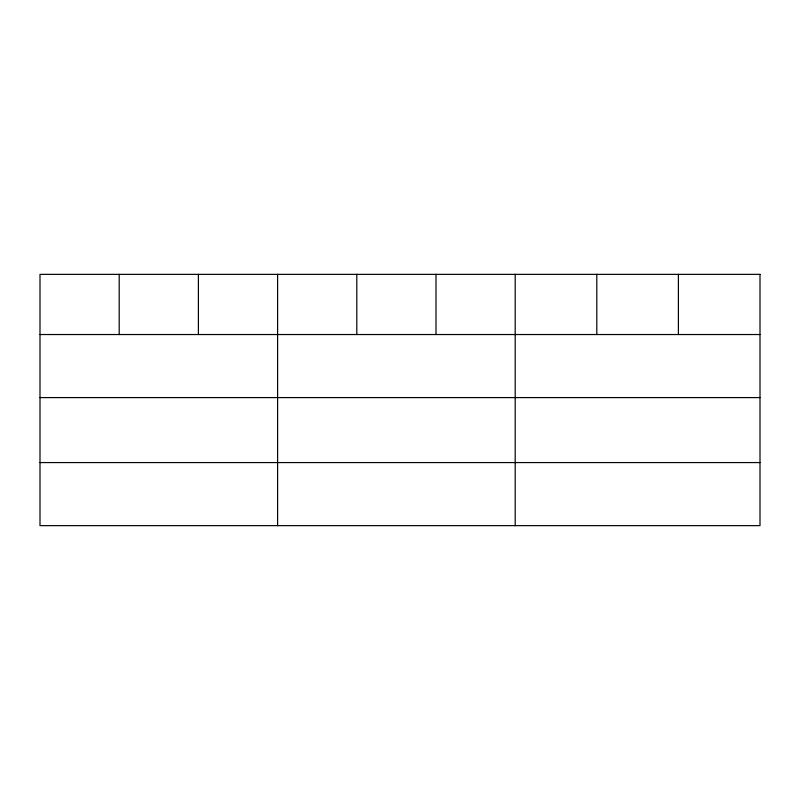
<?xml version="1.0" encoding="UTF-8"?>
<svg xmlns="http://www.w3.org/2000/svg" width="800" height="800" viewBox="0 0 800 800"><rect width="100%" height="100%" fill="white"/><g stroke="black" fill="none" stroke-linecap="round" stroke-linejoin="round"><path stroke-width="1.2" d="M40 334.53L760 334.53M40 397.59L760 397.59M40 462.57L760 462.57M678.4 274.36L678.4 334.53M596.8 274.36L596.8 334.53M515.2 274.36L515.2 525.64M436 274.36L436 334.53M356.8 274.36L356.8 334.53M277.6 274.36L277.6 525.64M198.4 274.36L198.4 334.53M119.2 274.36L119.2 334.53M760 274.36L40 274.36L40 525.64L760 525.64L760 274.36"/></g></svg>
